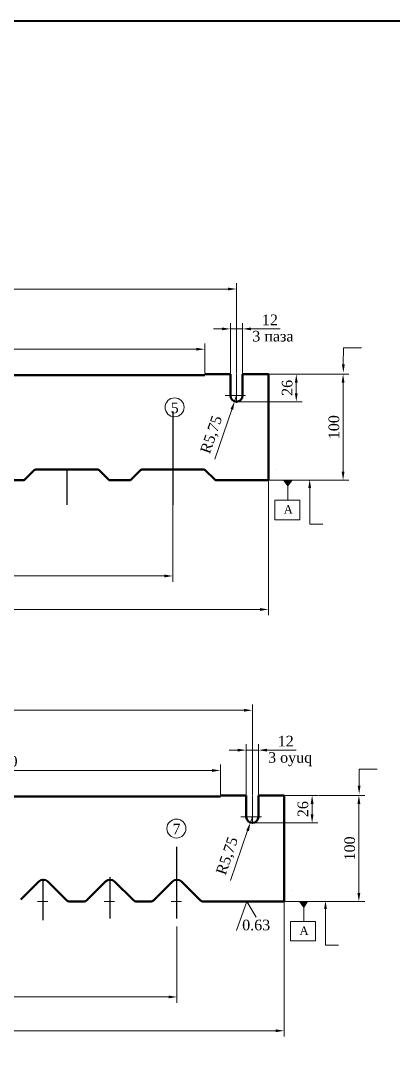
# Model space of a CAD drawing. Header units: millimetres. Extents: x 1526 to 31626, y -4643 to 9189.
# Drawn here: x 6858 to 7210, y 7322 to 8297 of the extents above; entities that cross this region are included whole.
import ezdxf

# ---------------------------------------------------------------- set-up
doc = ezdxf.new("R2010")
doc.units = ezdxf.units.MM
for name, color, linetype, lineweight in [('Quota', 3, 'Continuous', 40), ('контурная', 7, 'Continuous', 50), ('размерные', 7, 'Continuous', 25), ('тонкая', 7, 'Continuous', 20)]:
    doc.layers.add(name, color=color, linetype=linetype, lineweight=lineweight)
doc.layers.add('осевая', color=4, linetype='Continuous')
doc.styles.add('s2.5v4', font='times.ttf', dxfattribs={"height": 10})
doc.styles.get("Standard").update_dxf_attribs({"font": 'arial.ttf'})
doc.dimstyles.new('s2.5v4', dxfattribs={"dimtxt": 10, "dimasz": 8, "dimexe": 5.5, "dimexo": 0.5, "dimgap": 3.5, "dimtad": 1, "dimdec": 0, "dimtxsty": 's2.5v4', "dimcen": 2.5, "dimclrd": 256, "dimclre": 1, "dimclrt": 256, "dimadec": 0, "dimazin": 0, "dimtfac": 1, "dimtdec": 0, "dimtmove": 0, "dimatfit": 3, "dimfxl": 1, "dimlwd": -1, "dimlwe": -1, "dimarcsym": 0})

# ---------------------------------------------------------------- blocks, each defined once
blk = doc.blocks.new('*D346')
at = {"layer": 'Defpoints', "color": 0, "transparency": 16777216}
for p in [(6541.84, 8043.95), (6541.84, 7963.82), (7061.84, 7963.82)]:
    blk.add_point(p, dxfattribs=at)
at = {"layer": 'тонкая', "color": 1, "transparency": 16777216}
for p, q in [((6541.84, 7964.32), (6541.84, 8049.45)), ((7061.84, 7964.32), (7061.84, 8049.45))]:
    blk.add_line(p, q, dxfattribs=at)
at = {"layer": 'тонкая', "transparency": 16777216}
blk.add_line((7053.84, 8043.95), (6549.84, 8043.95), dxfattribs=at)
for points in [[(6549.84, 8045.28), (6549.84, 8042.62), (6541.84, 8043.95)], [(7053.84, 8045.28), (7053.84, 8042.62), (7061.84, 8043.95)]]:
    blk.add_solid(points, dxfattribs=at)
at = {"layer": 'тонкая', "transparency": 16777216, "insert": (6805.68, 8052.54), "char_height": 10, "attachment_point": 5, "style": 's2.5v4'}
blk.add_mtext('520', dxfattribs=at)
blk = doc.blocks.new('*D351')
at = {"layer": 'Defpoints', "color": 0, "transparency": 16777216}
for p in [(7067.59, 8006.39), (7056.09, 7963.82), (7067.59, 7963.82)]:
    blk.add_point(p, dxfattribs=at)
at = {"layer": 'тонкая', "color": 1, "transparency": 16777216}
for p, q in [((7056.09, 7964.32), (7056.09, 8011.89)), ((7067.59, 7964.32), (7067.59, 8011.89))]:
    blk.add_line(p, q, dxfattribs=at)
at = {"layer": 'тонкая', "transparency": 16777216}
for p, q in [((7048.09, 8006.39), (7040.09, 8006.39)), ((7056.09, 8006.39), (7067.59, 8006.39)), ((7075.59, 8006.39), (7103.01, 8006.39))]:
    blk.add_line(p, q, dxfattribs=at)
for points in [[(7048.09, 8007.72), (7048.09, 8005.06), (7056.09, 8006.39)], [(7075.59, 8007.72), (7075.59, 8005.06), (7067.59, 8006.39)]]:
    blk.add_solid(points, dxfattribs=at)
at = {"layer": 'тонкая', "transparency": 16777216, "insert": (7093.3, 8014.89), "char_height": 10, "attachment_point": 5, "style": 's2.5v4'}
blk.add_mtext('12', dxfattribs=at)
blk = doc.blocks.new('*D352')
at = {"layer": 'Defpoints', "color": 0, "transparency": 16777216}
for p in [(7091.84, 7963.82), (7118.14, 7963.82), (7061.84, 7937.82)]:
    blk.add_point(p, dxfattribs=at)
at = {"layer": 'тонкая', "color": 1, "transparency": 16777216}
for p, q in [((7092.34, 7963.82), (7123.64, 7963.82)), ((7062.34, 7937.82), (7123.64, 7937.82))]:
    blk.add_line(p, q, dxfattribs=at)
at = {"layer": 'тонкая', "transparency": 16777216}
blk.add_line((7118.14, 7945.82), (7118.14, 7955.82), dxfattribs=at)
for points in [[(7116.81, 7955.82), (7119.48, 7955.82), (7118.14, 7963.82)], [(7116.81, 7945.82), (7119.48, 7945.82), (7118.14, 7937.82)]]:
    blk.add_solid(points, dxfattribs=at)
at = {"layer": 'тонкая', "transparency": 16777216, "insert": (7109.56, 7950.82), "char_height": 10, "attachment_point": 5, "rotation": 90, "style": 's2.5v4'}
blk.add_mtext('26', dxfattribs=at)
blk = doc.blocks.new('*D353')
at = {"layer": 'Defpoints', "color": 0, "transparency": 16777216}
for p in [(6571.84, 7985.77), (7031.84, 7987.25), (7031.84, 7963.82)]:
    blk.add_point(p, dxfattribs=at)
at = {"layer": 'тонкая', "color": 1, "transparency": 16777216}
for p, q in [((6571.84, 7986.27), (6571.84, 7992.75)), ((7031.84, 7964.32), (7031.84, 7992.75))]:
    blk.add_line(p, q, dxfattribs=at)
at = {"layer": 'тонкая', "transparency": 16777216}
blk.add_line((6579.84, 7987.25), (7023.84, 7987.25), dxfattribs=at)
for points in [[(6579.84, 7988.58), (6579.84, 7985.91), (6571.84, 7987.25)], [(7023.84, 7988.58), (7023.84, 7985.91), (7031.84, 7987.25)]]:
    blk.add_solid(points, dxfattribs=at)
at = {"layer": 'тонкая', "transparency": 16777216, "insert": (6829.28, 7995.83), "char_height": 10, "attachment_point": 5, "style": 's2.5v4'}
blk.add_mtext('460', dxfattribs=at)
blk = doc.blocks.new('*D354')
at = {"layer": 'Defpoints', "color": 0, "transparency": 16777216}
for p in [(7123.64, 7963.82), (7162.23, 7963.82), (7091.84, 7863.82)]:
    blk.add_point(p, dxfattribs=at)
at = {"layer": 'тонкая', "color": 1, "transparency": 16777216}
for p, q in [((7124.14, 7963.82), (7167.73, 7963.82)), ((7092.34, 7863.82), (7167.73, 7863.82))]:
    blk.add_line(p, q, dxfattribs=at)
at = {"layer": 'тонкая', "transparency": 16777216}
blk.add_line((7162.23, 7871.82), (7162.23, 7955.82), dxfattribs=at)
for points in [[(7160.9, 7955.82), (7163.56, 7955.82), (7162.23, 7963.82)], [(7160.9, 7871.82), (7163.56, 7871.82), (7162.23, 7863.82)]]:
    blk.add_solid(points, dxfattribs=at)
at = {"layer": 'тонкая', "transparency": 16777216, "insert": (7153.64, 7913.82), "char_height": 10, "attachment_point": 5, "rotation": 90, "style": 's2.5v4'}
blk.add_mtext('100', dxfattribs=at)
blk = doc.blocks.new('*D357')
at = {"layer": 'Defpoints', "color": 0, "transparency": 16777216}
for p in [(7001.84, 7840.72), (6601.84, 7796.84), (7001.84, 7773.65)]:
    blk.add_point(p, dxfattribs=at)
at = {"layer": 'тонкая', "color": 1, "transparency": 16777216}
for p, q in [((7001.84, 7840.22), (7001.84, 7768.15)), ((6601.84, 7796.34), (6601.84, 7768.15))]:
    blk.add_line(p, q, dxfattribs=at)
at = {"layer": 'тонкая', "transparency": 16777216}
blk.add_line((6609.84, 7773.65), (6993.84, 7773.65), dxfattribs=at)
for points in [[(6609.84, 7774.99), (6609.84, 7772.32), (6601.84, 7773.65)], [(6993.84, 7774.99), (6993.84, 7772.32), (7001.84, 7773.65)]]:
    blk.add_solid(points, dxfattribs=at)
at = {"layer": 'тонкая', "transparency": 16777216, "insert": (6785.99, 7782.24), "char_height": 10, "attachment_point": 5, "style": 's2.5v4'}
blk.add_mtext('4x100=400', dxfattribs=at)
blk = doc.blocks.new('*D225')
at = {"layer": 'Defpoints', "color": 0, "transparency": 16777216}
for p in [(7091.84, 7863.82), (6511.84, 7796.84), (7091.84, 7742.1)]:
    blk.add_point(p, dxfattribs=at)
at = {"layer": 'тонкая', "color": 1, "transparency": 16777216}
for p, q in [((7091.84, 7863.32), (7091.84, 7736.6)), ((6511.84, 7796.34), (6511.84, 7736.6))]:
    blk.add_line(p, q, dxfattribs=at)
at = {"layer": 'тонкая', "transparency": 16777216}
blk.add_line((6519.84, 7742.1), (7083.84, 7742.1), dxfattribs=at)
for points in [[(6519.84, 7743.43), (6519.84, 7740.77), (6511.84, 7742.1)], [(7083.84, 7743.43), (7083.84, 7740.77), (7091.84, 7742.1)]]:
    blk.add_solid(points, dxfattribs=at)
at = {"layer": 'тонкая', "transparency": 16777216, "insert": (6801.84, 7750.69), "char_height": 10, "attachment_point": 5, "style": 's2.5v4'}
blk.add_mtext('580', dxfattribs=at)
blk = doc.blocks.new('*D358')
at = {"layer": 'Defpoints', "color": 0, "transparency": 16777216}
for p in [(7061.84, 7943.57), (7059.98, 7938.13)]:
    blk.add_point(p, dxfattribs=at)
at = {"layer": 'тонкая', "transparency": 16777216}
for p, q in [((7061.84, 7943.57), (7059.98, 7938.13)), ((7041.4, 7883.75), (7057.39, 7930.56))]:
    blk.add_line(p, q, dxfattribs=at)
blk.add_solid([(7056.13, 7930.99), (7058.65, 7930.13), (7059.98, 7938.13)], dxfattribs=at)
at = {"layer": 'тонкая', "transparency": 16777216, "insert": (7038.9, 7906.52), "char_height": 10, "attachment_point": 5, "rotation": 71.1387, "style": 's2.5v4'}
blk.add_mtext('R5,75', dxfattribs=at)
blk = doc.blocks.new('*D370')
at = {"layer": 'Defpoints', "color": 0, "transparency": 16777216}
for p in [(6556.72, 7647.16), (6556.72, 7567.03), (7076.72, 7567.03)]:
    blk.add_point(p, dxfattribs=at)
at = {"layer": 'тонкая', "color": 1, "transparency": 16777216}
for p, q in [((6556.72, 7567.53), (6556.72, 7652.66)), ((7076.72, 7567.53), (7076.72, 7652.66))]:
    blk.add_line(p, q, dxfattribs=at)
at = {"layer": 'тонкая', "transparency": 16777216}
blk.add_line((7068.72, 7647.16), (6564.72, 7647.16), dxfattribs=at)
for points in [[(6564.72, 7648.49), (6564.72, 7645.83), (6556.72, 7647.16)], [(7068.72, 7648.49), (7068.72, 7645.83), (7076.72, 7647.16)]]:
    blk.add_solid(points, dxfattribs=at)
at = {"layer": 'тонкая', "transparency": 16777216, "insert": (6820.56, 7655.75), "char_height": 10, "attachment_point": 5, "style": 's2.5v4'}
blk.add_mtext('520', dxfattribs=at)
blk = doc.blocks.new('*D375')
at = {"layer": 'Defpoints', "color": 0, "transparency": 16777216}
for p in [(7082.47, 7609.6), (7070.97, 7567.03), (7082.47, 7567.03)]:
    blk.add_point(p, dxfattribs=at)
at = {"layer": 'тонкая', "color": 1, "transparency": 16777216}
for p, q in [((7070.97, 7567.53), (7070.97, 7615.1)), ((7082.47, 7567.53), (7082.47, 7615.1))]:
    blk.add_line(p, q, dxfattribs=at)
at = {"layer": 'тонкая', "transparency": 16777216}
for p, q in [((7062.97, 7609.6), (7054.97, 7609.6)), ((7070.97, 7609.6), (7082.47, 7609.6)), ((7090.47, 7609.6), (7117.89, 7609.6))]:
    blk.add_line(p, q, dxfattribs=at)
for points in [[(7062.97, 7610.93), (7062.97, 7608.27), (7070.97, 7609.6)], [(7090.47, 7610.93), (7090.47, 7608.27), (7082.47, 7609.6)]]:
    blk.add_solid(points, dxfattribs=at)
at = {"layer": 'тонкая', "transparency": 16777216, "insert": (7108.18, 7618.1), "char_height": 10, "attachment_point": 5, "style": 's2.5v4'}
blk.add_mtext('12', dxfattribs=at)
blk = doc.blocks.new('*D376')
at = {"layer": 'Defpoints', "color": 0, "transparency": 16777216}
for p in [(7106.72, 7567.03), (7133.03, 7567.03), (7076.72, 7541.03)]:
    blk.add_point(p, dxfattribs=at)
at = {"layer": 'тонкая', "color": 1, "transparency": 16777216}
for p, q in [((7107.22, 7567.03), (7138.53, 7567.03)), ((7077.22, 7541.03), (7138.53, 7541.03))]:
    blk.add_line(p, q, dxfattribs=at)
at = {"layer": 'тонкая', "transparency": 16777216}
blk.add_line((7133.03, 7549.03), (7133.03, 7559.03), dxfattribs=at)
for points in [[(7131.69, 7559.03), (7134.36, 7559.03), (7133.03, 7567.03)], [(7131.69, 7549.03), (7134.36, 7549.03), (7133.03, 7541.03)]]:
    blk.add_solid(points, dxfattribs=at)
at = {"layer": 'тонкая', "transparency": 16777216, "insert": (7124.44, 7554.03), "char_height": 10, "attachment_point": 5, "rotation": 90, "style": 's2.5v4'}
blk.add_mtext('26', dxfattribs=at)
blk = doc.blocks.new('*D377')
at = {"layer": 'Defpoints', "color": 0, "transparency": 16777216}
for p in [(6586.72, 7588.98), (7046.72, 7590.46), (7046.72, 7567.03)]:
    blk.add_point(p, dxfattribs=at)
at = {"layer": 'тонкая', "color": 1, "transparency": 16777216}
for p, q in [((6586.72, 7589.48), (6586.72, 7595.96)), ((7046.72, 7567.53), (7046.72, 7595.96))]:
    blk.add_line(p, q, dxfattribs=at)
at = {"layer": 'тонкая', "transparency": 16777216}
blk.add_line((6594.72, 7590.46), (7038.72, 7590.46), dxfattribs=at)
for points in [[(6594.72, 7591.79), (6594.72, 7589.13), (6586.72, 7590.46)], [(7038.72, 7591.79), (7038.72, 7589.13), (7046.72, 7590.46)]]:
    blk.add_solid(points, dxfattribs=at)
at = {"layer": 'тонкая', "transparency": 16777216, "insert": (6844.16, 7599.04), "char_height": 10, "attachment_point": 5, "style": 's2.5v4'}
blk.add_mtext('460', dxfattribs=at)
blk = doc.blocks.new('*D378')
at = {"layer": 'Defpoints', "color": 0, "transparency": 16777216}
for p in [(7138.53, 7567.03), (7177.11, 7567.03), (7106.72, 7467.03)]:
    blk.add_point(p, dxfattribs=at)
at = {"layer": 'тонкая', "color": 1, "transparency": 16777216}
for p, q in [((7139.03, 7567.03), (7182.61, 7567.03)), ((7107.22, 7467.03), (7182.61, 7467.03))]:
    blk.add_line(p, q, dxfattribs=at)
at = {"layer": 'тонкая', "transparency": 16777216}
blk.add_line((7177.11, 7475.03), (7177.11, 7559.03), dxfattribs=at)
for points in [[(7175.78, 7559.03), (7178.45, 7559.03), (7177.11, 7567.03)], [(7175.78, 7475.03), (7178.45, 7475.03), (7177.11, 7467.03)]]:
    blk.add_solid(points, dxfattribs=at)
at = {"layer": 'тонкая', "transparency": 16777216, "insert": (7168.53, 7517.03), "char_height": 10, "attachment_point": 5, "rotation": 90, "style": 's2.5v4'}
blk.add_mtext('100', dxfattribs=at)
blk = doc.blocks.new('*D229')
at = {"layer": 'Defpoints', "color": 0, "transparency": 16777216}
for p in [(7106.72, 7467.03), (6526.72, 7400.05), (7106.72, 7345.31)]:
    blk.add_point(p, dxfattribs=at)
at = {"layer": 'тонкая', "color": 1, "transparency": 16777216}
for p, q in [((7106.72, 7466.53), (7106.72, 7339.81)), ((6526.72, 7399.55), (6526.72, 7339.81))]:
    blk.add_line(p, q, dxfattribs=at)
at = {"layer": 'тонкая', "transparency": 16777216}
blk.add_line((6534.72, 7345.31), (7098.72, 7345.31), dxfattribs=at)
for points in [[(6534.72, 7346.64), (6534.72, 7343.98), (6526.72, 7345.31)], [(7098.72, 7346.64), (7098.72, 7343.98), (7106.72, 7345.31)]]:
    blk.add_solid(points, dxfattribs=at)
at = {"layer": 'тонкая', "transparency": 16777216, "insert": (6816.72, 7353.9), "char_height": 10, "attachment_point": 5, "style": 's2.5v4'}
blk.add_mtext('580', dxfattribs=at)
blk = doc.blocks.new('*D379')
at = {"layer": 'Defpoints', "color": 0, "transparency": 16777216}
for p in [(7076.72, 7546.78), (7074.86, 7541.34)]:
    blk.add_point(p, dxfattribs=at)
at = {"layer": 'тонкая', "transparency": 16777216}
for p, q in [((7076.72, 7546.78), (7074.86, 7541.34)), ((7056.29, 7486.97), (7072.28, 7533.77))]:
    blk.add_line(p, q, dxfattribs=at)
blk.add_solid([(7071.01, 7534.2), (7073.54, 7533.34), (7074.86, 7541.34)], dxfattribs=at)
at = {"layer": 'тонкая', "transparency": 16777216, "insert": (7053.78, 7509.73), "char_height": 10, "attachment_point": 5, "rotation": 71.1387, "style": 's2.5v4'}
blk.add_mtext('R5,75', dxfattribs=at)
blk = doc.blocks.new('*D231')
at = {"layer": 'Defpoints', "color": 0, "transparency": 16777216}
for p in [(7005.72, 7443.93), (6627.72, 7390.62), (7005.72, 7377.14)]:
    blk.add_point(p, dxfattribs=at)
at = {"layer": 'тонкая', "color": 1, "transparency": 16777216}
for p, q in [((7005.72, 7443.43), (7005.72, 7371.64)), ((6627.72, 7390.12), (6627.72, 7371.64))]:
    blk.add_line(p, q, dxfattribs=at)
at = {"layer": 'тонкая', "transparency": 16777216}
blk.add_line((6635.72, 7377.14), (6997.72, 7377.14), dxfattribs=at)
for points in [[(6635.72, 7378.48), (6635.72, 7375.81), (6627.72, 7377.14)], [(6997.72, 7378.48), (6997.72, 7375.81), (7005.72, 7377.14)]]:
    blk.add_solid(points, dxfattribs=at)
at = {"layer": 'тонкая', "transparency": 16777216, "insert": (6806.91, 7385.74), "char_height": 10, "attachment_point": 5, "style": 's2.5v4'}
blk.add_mtext('6x63=378', dxfattribs=at)

msp = doc.modelspace()

# ---------------------------------------------------------------- hatches: boundary and pattern name
at = {"lineweight": 15}
for points in [[(7106.34184, 7863.67434), (7110.26107, 7858.52671), (7113.95632, 7863.67434)], [(7121.22516, 7466.88556), (7125.1444, 7461.73793), (7128.83965, 7466.88556)]]:
    msp.add_hatch(color=256, dxfattribs=at).paths.add_polyline_path(points)

# ---------------------------------------------------------------- linework, layer by layer
for p, q in [((7162.43139, 7972.7587), (7162.48565, 7988.40927)), ((7106.34184, 7863.67434), (7110.26107, 7858.52671)), ((7110.25804, 7855.69456), (7110.26107, 7858.52671)), ((7110.25804, 7844.83985), (7110.25804, 7855.47072)), ((7113.95632, 7863.67434), (7110.26107, 7858.52671)), ((7110.26107, 7858.52671), (7110.26107, 7858.52671)), ((7130.76795, 7856.65502), (7130.76795, 7822.5623)), ((7097.94358, 7844.9588), (7121.36272, 7844.9588)), ((7097.94358, 7844.9588), (7097.94358, 7826.64256)), ((7121.36272, 7844.9588), (7121.36272, 7826.64256)), ((7097.94358, 7826.64256), (7121.36272, 7826.64256)), ((7143.08062, 7822.5623), (7130.76795, 7822.5623)), ((7177.31472, 7575.96991), (7177.36898, 7591.62048)), ((7121.22516, 7466.88556), (7125.1444, 7461.73793)), ((7128.83965, 7466.88556), (7125.1444, 7461.73793)), ((7125.14136, 7458.90578), (7125.1444, 7461.73793)), ((7125.14136, 7448.05106), (7125.14136, 7458.68193)), ((7125.1444, 7461.73793), (7125.1444, 7461.73793)), ((7145.65127, 7459.86623), (7145.65127, 7425.77351)), ((7112.8269, 7448.17001), (7136.24604, 7448.17001)), ((7112.8269, 7448.17001), (7112.8269, 7429.85378)), ((7136.24604, 7448.17001), (7136.24604, 7429.85378)), ((7112.8269, 7429.85378), (7136.24604, 7429.85378)), ((7157.96395, 7425.77351), (7145.65127, 7425.77351))]:
    msp.add_line(p, q, dxfattribs=at)
for points in [[(7161.15402, 7972.88208), (7163.82068, 7972.88208), (7162.48735, 7964.88208)], [(7129.43462, 7856.65502), (7132.10128, 7856.65502), (7130.76795, 7864.65502)], [(7176.03734, 7576.0933), (7178.70401, 7576.0933), (7177.37067, 7568.0933)], [(7144.31794, 7459.86623), (7146.98461, 7459.86623), (7145.65127, 7467.86623)]]:
    msp.add_solid(points, dxfattribs=at)
at = {"layer": 'Quota'}
msp.add_lwpolyline([(4977.71994, 8296.67596), (7374.22964, 8296.67596), (7374.22964, 3030.00211), (4345.01887, 3030.00211), (4345.01887, 8296.67596), (4977.71994, 8296.67596)], dxfattribs=at)
at = {"layer": 'контурная'}
for p, q in [((6807.5879, 7962.82253), (7031.8379, 7962.82253)), ((7056.0879, 7963.82253), (7031.8379, 7963.82253)), ((7031.8379, 7962.82253), (7031.8379, 7963.82253)), ((7056.0879, 7943.57253), (7056.0879, 7963.82253)), ((7091.8379, 7963.82253), (7067.5879, 7963.82253)), ((7067.5879, 7943.57253), (7067.5879, 7963.82253)), ((7091.8379, 7863.82253), (7091.8379, 7963.82253)), ((6871.25211, 7873.23674), (6862.42369, 7864.40832)), ((6931.00947, 7873.82253), (6872.66633, 7873.82253)), ((6932.42369, 7873.23674), (6941.25211, 7864.40832)), ((6971.25211, 7873.23674), (6962.42369, 7864.40832)), ((7031.00947, 7873.82253), (6972.66633, 7873.82253)), ((7032.42369, 7873.23674), (7041.25211, 7864.40832)), ((6861.00947, 7863.82253), (6842.66633, 7863.82253)), ((6942.66633, 7863.82253), (6947.60766, 7863.82253)), ((6961.00947, 7863.82253), (6942.66633, 7863.82253)), ((7042.66633, 7863.82253), (7091.8379, 7863.82253)), ((6822.47122, 7566.03375), (7046.72122, 7566.03375)), ((7070.97122, 7567.03375), (7046.72122, 7567.03375)), ((7046.72122, 7566.03375), (7046.72122, 7567.03375)), ((7070.97122, 7546.78375), (7070.97122, 7567.03375)), ((7106.72122, 7567.03375), (7082.47122, 7567.03375)), ((7082.47122, 7546.78375), (7082.47122, 7567.03375)), ((7106.72122, 7467.03375), (7106.72122, 7567.03375)), ((6875.47756, 7485.84262), (6858.42605, 7468.7911)), ((6901.01436, 7468.7911), (6883.96284, 7485.84262)), ((6938.47756, 7485.84262), (6921.42605, 7468.7911)), ((6964.01436, 7468.7911), (6946.96284, 7485.84262)), ((7001.47756, 7485.84262), (6984.42605, 7468.7911)), ((7027.01436, 7468.7911), (7009.96284, 7485.84262)), ((6905.257, 7467.03375), (6917.18341, 7467.03375)), ((6980.18341, 7467.03375), (6968.257, 7467.03375)), ((7106.72122, 7467.03375), (7031.257, 7467.03375)), ((7057.54965, 7467.03375), (7106.72122, 7467.03375))]:
    msp.add_line(p, q, dxfattribs=at)
for centre, radius, start, end in [((7061.8379, 7943.57253), 5.75, 180, 0), ((6861.00947, 7865.82253), 2, 270, 315), ((6872.66633, 7871.82253), 2, 90, 135), ((6931.00947, 7871.82253), 2, 45, 90), ((6942.66633, 7865.82253), 2, 225, 270), ((6961.00947, 7865.82253), 2, 270, 315), ((6972.66633, 7871.82253), 2, 90, 135), ((7031.00947, 7871.82253), 2, 45, 90), ((7042.66633, 7865.82253), 2, 225, 270), ((7076.72122, 7546.78375), 5.75, 180, 0), ((6879.7202, 7481.59998), 6, 45, 135), ((6942.7202, 7481.59998), 6, 45, 135), ((7005.7202, 7481.59998), 6, 45, 135), ((6905.257, 7473.03375), 6, 225, 270), ((6917.18341, 7473.03375), 6, 270, 315), ((6968.257, 7473.03375), 6, 225, 270), ((6980.18341, 7473.03375), 6, 270, 315), ((7031.257, 7473.03375), 6, 225, 270)]:
    msp.add_arc(centre, radius, start, end, dxfattribs=at)
at = {"layer": 'осевая'}
for p, q in [((7001.8379, 7928.59989), (7001.8379, 7840.71569)), ((6901.8379, 7873.82253), (6901.8379, 7840.71569)), ((7005.7202, 7451.06935), (7005.7202, 7518.59695)), ((6879.7202, 7449.56153), (6879.7202, 7488.49867)), ((6942.7202, 7451.06935), (6942.7202, 7490.00649))]:
    msp.add_line(p, q, dxfattribs=at)
at = {"layer": 'размерные'}
for p, q in [((7099.93475, 7873.82253), (7099.93475, 7873.82253)), ((7114.81807, 7477.03375), (7114.81807, 7477.03375))]:
    msp.add_line(p, q, dxfattribs=at)
at = {"layer": 'тонкая'}
for p, q in [((7162.48565, 7988.40927), (7179.60627, 7988.40927)), ((7061.8379, 7963.82253), (7061.8379, 7937.82253)), ((7051.05163, 7943.57253), (7070.32573, 7943.57253)), ((7177.36898, 7591.62048), (7194.48959, 7591.62048)), ((7076.72122, 7567.03375), (7076.72122, 7541.03375)), ((7065.93495, 7546.78375), (7085.20906, 7546.78375)), ((6883.94521, 7467.03375), (6874.23828, 7467.03375)), ((6946.94521, 7467.03375), (6937.23828, 7467.03375)), ((7009.94521, 7467.03375), (7000.23828, 7467.03375))]:
    msp.add_line(p, q, dxfattribs=at)
msp.add_lwpolyline([(7080.39198, 7452.20638), (7071.68316, 7467.03375), (7061.75396, 7439.75348)], dxfattribs=at)
for centre in [(7003.47974, 7932.52546), (7005.16077, 7535.73668)]:
    msp.add_circle(centre, 8.93426, dxfattribs=at)

# ---------------------------------------------------------------- texts
at = {"lineweight": 15, "char_height": 8, "attachment_point": 5}
for insert in [(7110.57893, 7836.32105), (7125.46225, 7439.53227)]:
    msp.add_mtext('{\\fTimes New Roman CYR|b0|i0|c204|p18;A}', dxfattribs=dict(at, insert=insert))
at = {"layer": 'тонкая', "style": 's2.5v4'}
for s, p in [('3 паза', (7076.69908, 7994.52523)), ('5', (6999.75638, 7927.02467)), ('3 oyuq', (7091.58241, 7597.73644)), ('7', (7001.4374, 7530.23589)), ('0.63', (7067.15036, 7439.90503))]:
    msp.add_text(s, height=10, dxfattribs=at).set_placement(p)

# ---------------------------------------------------------------- dimensions: what is measured, and where the dimension line sits
at = {"layer": 'тонкая'}
for base, p1, p2, picture, middle in [((6541.8379, 8043.95024), (7061.8379, 7963.82253), (6541.8379, 7963.82253), '*D346', (6805.67682, 8043.95024)), ((7031.8379, 7987.2472), (6571.8379, 7985.77305), (7031.8379, 7963.82253), '*D353', (6829.28051, 7987.2472)), ((6556.72122, 7647.16145), (7076.72122, 7567.03375), (6556.72122, 7567.03375), '*D370', (6820.56014, 7647.16145)), ((7046.72122, 7590.45842), (6586.72122, 7588.98426), (7046.72122, 7567.03375), '*D377', (6844.16383, 7590.45842))]:
    dim = msp.add_linear_dim(base=base, p1=p1, p2=p2, dimstyle='s2.5v4', dxfattribs=at)
    dim.commit()
    dim.dimension.update_dxf_attribs({"geometry": picture, "text_midpoint": middle, "dimtype": 160})
for base, p1, p2, picture, middle in [((7067.5878997812, 8006.3895622255), (7056.0878997812, 7963.8225295522), (7067.5878997812, 7963.8225295522), '*D351', (7093.2991470775, 8014.8895622255)), ((7091.8379, 7742.10043), (6511.8379, 7796.83893), (7091.8379, 7863.82253), '*D225', (6801.8379, 7750.68695)), ((7082.4712233579, 7609.6007779851), (7070.9712233579, 7567.0337453118), (7082.4712233579, 7567.0337453118), '*D375', (7108.1824706542, 7618.1007779851)), ((7106.72122, 7345.31165), (6526.72122, 7400.05015), (7106.72122, 7467.03375), '*D229', (6816.72122, 7353.89816))]:
    dim = msp.add_linear_dim(base=base, p1=p1, p2=p2, dimstyle='s2.5v4', dxfattribs=at)
    dim.commit()
    dim.dimension.update_dxf_attribs({"geometry": picture, "text_midpoint": middle})
for base, p1, p2, picture, middle in [((7118.14445, 7963.82253), (7061.8379, 7937.82253), (7091.8379, 7963.82253), '*D352', (7109.55793, 7950.82253)), ((7162.22989, 7963.82253), (7091.8379, 7863.82253), (7123.64445, 7963.82253), '*D354', (7153.64337, 7913.82253)), ((7133.02777, 7567.03375), (7076.72122, 7541.03375), (7106.72122, 7567.03375), '*D376', (7124.44125, 7554.03375)), ((7177.11321, 7567.03375), (7106.72122, 7467.03375), (7138.52777, 7567.03375), '*D378', (7168.5267, 7517.03375))]:
    dim = msp.add_linear_dim(base=base, p1=p1, p2=p2, angle=90, dimstyle='s2.5v4', dxfattribs=at)
    dim.commit()
    dim.dimension.update_dxf_attribs({"geometry": picture, "text_midpoint": middle})
for center, mpoint, picture, middle in [((7061.8379, 7943.57253), (7059.97905, 7938.13128), '*D358', (7038.89772, 7906.51744)), ((7076.72122, 7546.78375), (7074.86237, 7541.3425), '*D379', (7053.78105, 7509.72866))]:
    dim = msp.add_radius_dim(center=center, mpoint=mpoint, dimstyle='s2.5v4', override={"dimdec": 2}, dxfattribs=at)
    dim.commit()
    dim.dimension.update_dxf_attribs({"geometry": picture, "text_midpoint": middle})
for base, p1, p2, text, picture, middle in [((7001.8379, 7773.65237), (6601.8379, 7796.83893), (7001.8379, 7840.71569), '4x100=400', '*D357', (6785.9852, 7773.65237)), ((7005.7202, 7377.1419), (6627.72122, 7390.61988), (7005.7202, 7443.92691), '6x63=<>', '*D231', (6806.91432, 7377.1419))]:
    dim = msp.add_linear_dim(base=base, p1=p1, p2=p2, text=text, dimstyle='s2.5v4', dxfattribs=at)
    dim.commit()
    dim.dimension.update_dxf_attribs({"geometry": picture, "text_midpoint": middle, "dimtype": 160})

doc.saveas('drawing.dxf')
